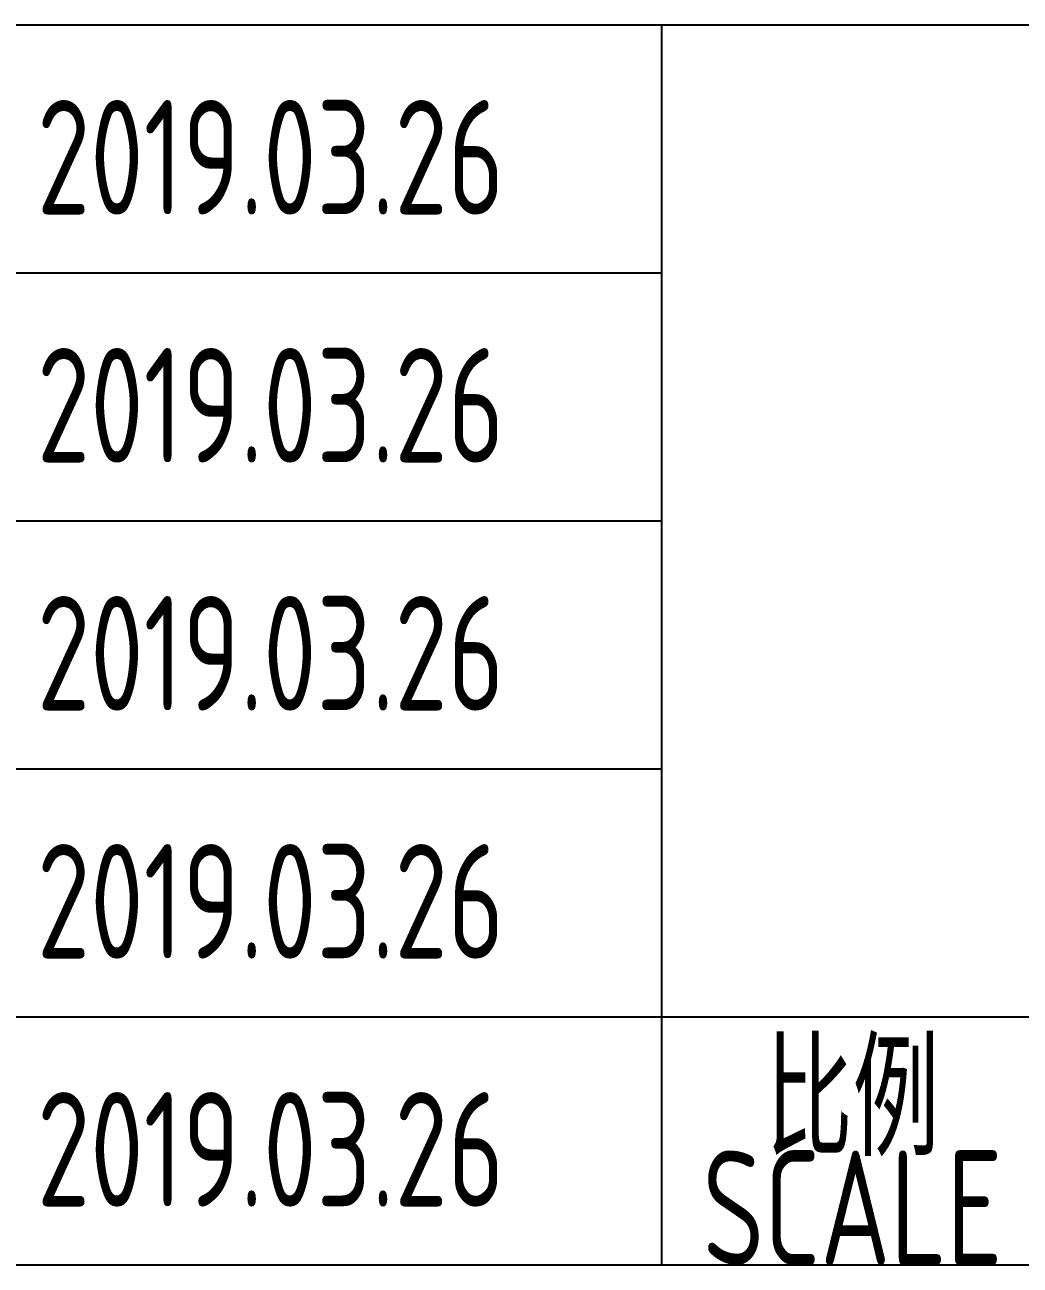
# Model space of a CAD drawing. Extents: x 4414382 to 4540065, y -615151 to -235742.
# Drawn here: x 4516893 to 4519501, y -420738 to -417487 of the extents above; entities that cross this region are included whole.
import ezdxf
from ezdxf.enums import TextEntityAlignment as Align

# ---------------------------------------------------------------- set-up
doc = ezdxf.new("R2010")
doc.units = 0
doc.header["$LTSCALE"] = 1000
doc.header["$MEASUREMENT"] = 0
doc.layers.get('0').update_dxf_attribs({"linetype": 'CONTINUOUS'})
doc.styles.add('AHD', font='sceie.shx', dxfattribs={"width": 0.7, "bigfont": 'sceic.shx'})
doc.styles.add('sceie', font='sceie.shx', dxfattribs={"bigfont": 'sceic.shx'})

msp = doc.modelspace()

# ---------------------------------------------------------------- linework, layer by layer
for p, q in [((4513062.2, -417487.3), (4524062.2, -417487.3)), ((4518562.2, -420737.3), (4518562.2, -417487.3)), ((4518562.2, -420737.3), (4518562.2, -417487.3)), ((4513062.2, -418137.3), (4518562.2, -418137.3)), ((4513062.2, -418787.3), (4518562.2, -418787.3)), ((4513062.2, -419437.3), (4518562.2, -419437.3)), ((4513062.2, -420087.3), (4518562.2, -420087.3)), ((4518562.2, -420087.3), (4531062.2, -420087.3)), ((4513062.2, -420737.3), (4531062.2, -420737.3))]:
    msp.add_line(p, q)

# ---------------------------------------------------------------- texts
at = {"width": 0.8}
for s, style, p in [('2019.03.26', 'AHD', (4517537, -417834)), ('2019.03.26', 'AHD', (4517537, -418484)), ('2019.03.26', 'AHD', (4517537, -419134)), ('2019.03.26', 'AHD', (4517537, -419784)), ('比例', 'sceie', (4519062.2, -420287.3)), ('2019.03.26', 'AHD', (4517537, -420434)), ('SCALE', 'sceie', (4519062.2, -420587.3))]:
    msp.add_text(s, height=300, dxfattribs=dict(at, style=style)).set_placement(p, align=Align.MIDDLE)

doc.saveas('drawing.dxf')
